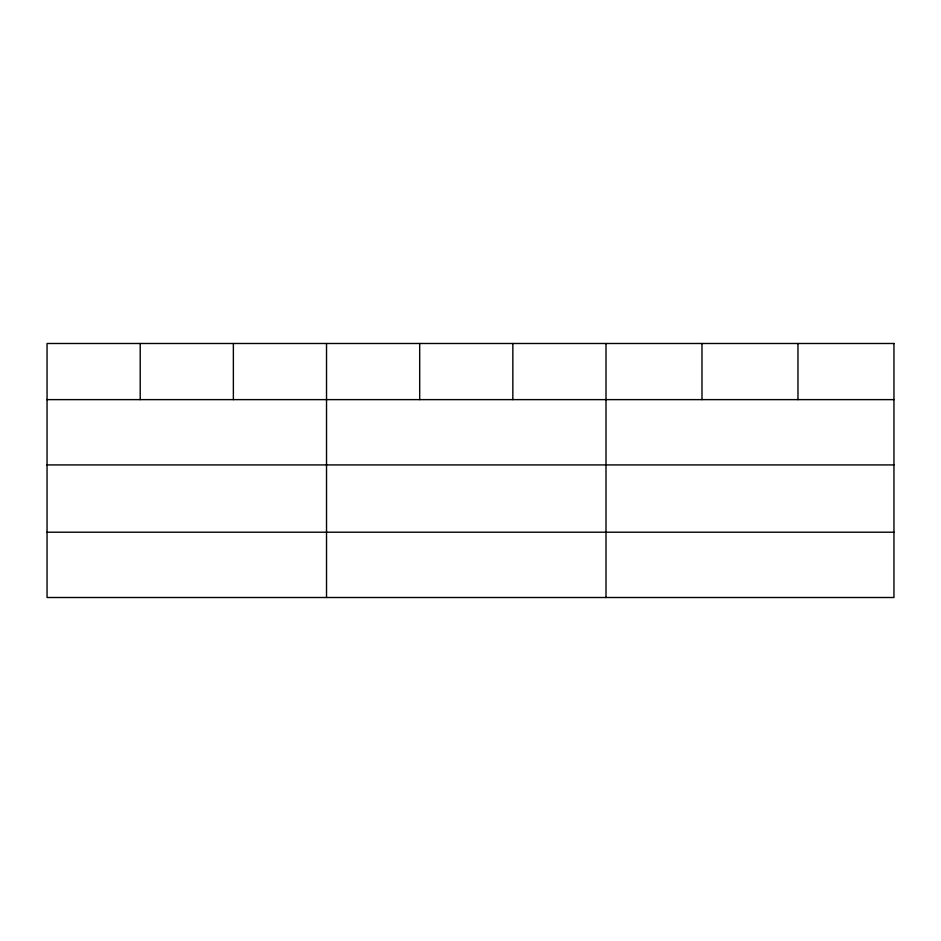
<?xml version="1.0" encoding="UTF-8"?>
<svg xmlns="http://www.w3.org/2000/svg" width="941" height="941" viewBox="0 0 941 941"><rect width="100%" height="100%" fill="white"/><g stroke="black" fill="none" stroke-linecap="round" stroke-linejoin="round"><path stroke-width="1.41" d="M47.05 399.631L893.95 399.631M47.05 464.925L893.95 464.925M47.05 532.206L893.95 532.206M797.968 343.489L797.968 399.631M701.986 343.489L701.986 399.631M606.004 343.489L606.004 597.511M512.845 343.489L512.845 399.631M419.686 343.489L419.686 399.631M326.527 343.489L326.527 597.511M233.368 343.489L233.368 399.631M140.209 343.489L140.209 399.631M893.95 343.489L47.05 343.489L47.05 597.511L893.95 597.511L893.95 343.489"/></g></svg>
